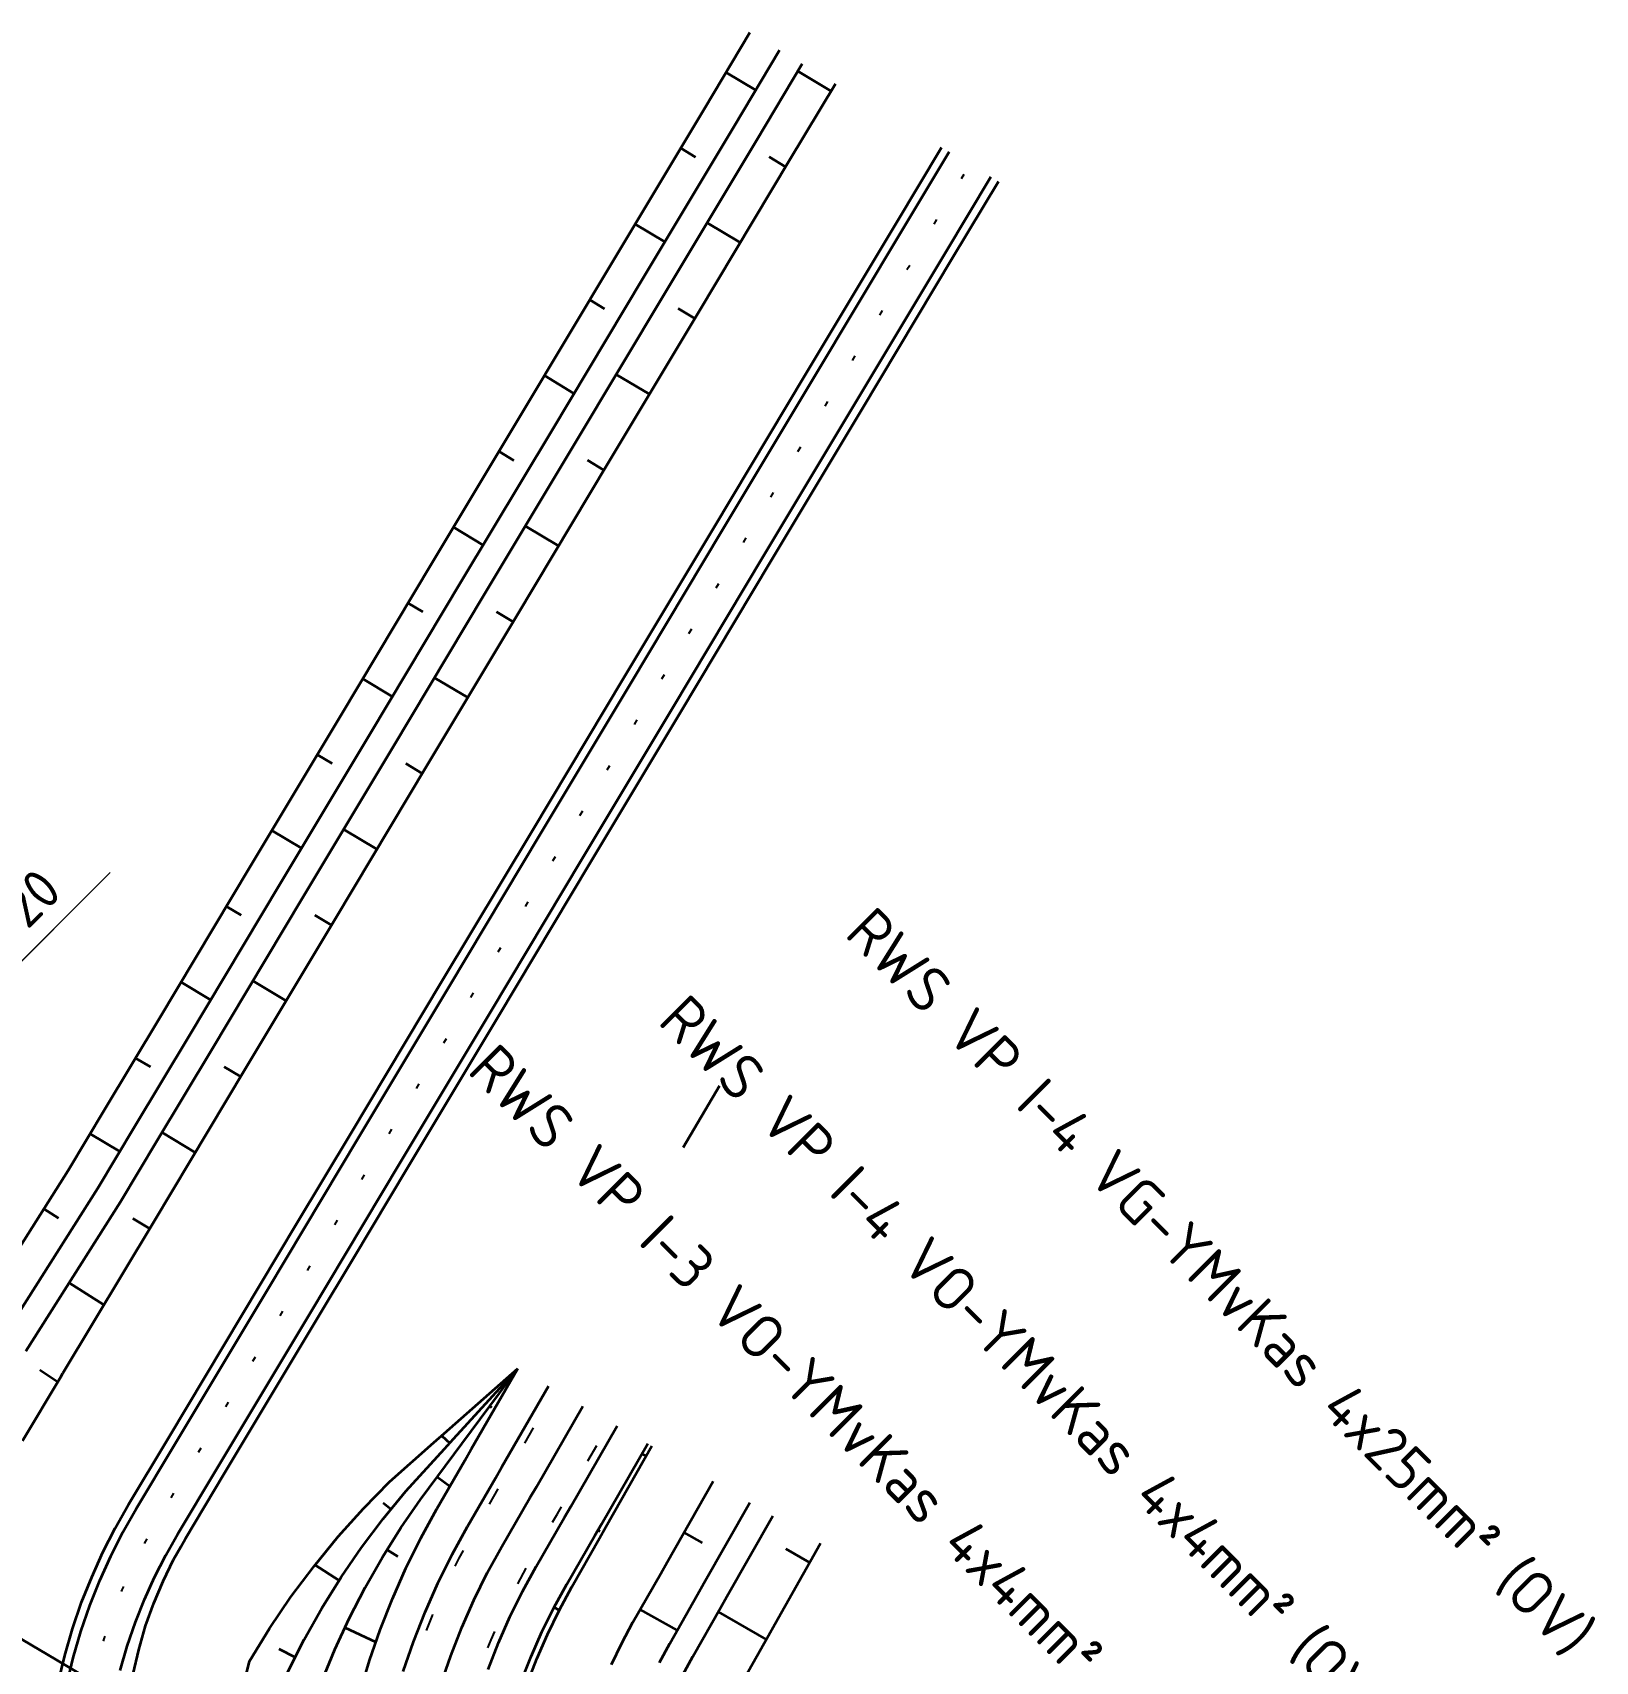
# Model space of a CAD drawing. Header units: metres. Extents: x 134219 to 139080, y 438661 to 444352.
# Drawn here: x 138081.2 to 138169.6, y 439748.1 to 439840.2 of the extents above; entities that cross this region are included whole.
import ezdxf
from ezdxf.enums import TextEntityAlignment as Align

# ---------------------------------------------------------------- set-up
doc = ezdxf.new("R2010")
doc.units = ezdxf.units.M
doc.linetypes.add('13strp', pattern=[4, 1, -3])
doc.linetypes.add('30270strp', pattern=[3, 0.3, -2.7])
for name, color, linetype, lineweight in [('N-WE-AM-AANPIJLING-G', 7, 'Continuous', 18), ('N-WE-KL-ET_LS_OV_KABEL-G', 10, 'KL-LS-OV-N', 35), ('N-WE-KL-ET_LS_OV_KABEL-T25', 7, 'Continuous', 25), ('Utd-ondergr-nw', 8, '13strp', 35)]:
    doc.layers.add(name, color=color, linetype=linetype, lineweight=lineweight)
doc.layers.add('N-WE-KL-ET_LS_OV_ARMATUUR-T25', color=2, linetype='Continuous')
doc.layers.add('Utd-weg-nw', color=8, linetype='Continuous')
doc.styles.add('ISO18', font='NLCS-ISO.ttf')
doc.styles.add('ISO25', font='NLCS-ISO.ttf')
doc.styles.add('NLCS_25', font='NLCS-ISO.ttf', dxfattribs={"height": 2.5})
doc.linetypes.add('KL-LS-OV-N', pattern='A,4,-1,[103,NLCS.SHX,S=0.75,R=0,X=0,Y=0],-1,4,-1.5,["0V",Standard,S=1,R=0,X=0,Y=-0.5],-3', length=14.5)
doc.dimstyles.new('UTD', dxfattribs={"dimtxt": 1.8, "dimasz": 1.8, "dimexe": 0, "dimexo": 0, "dimgap": 0.5, "dimtad": 1, "dimdec": 1, "dimzin": 1, "dimdsep": 46, "dimtxsty": 'ISO18', "dimcen": 2.5, "dimclrd": 256, "dimclre": 256, "dimclrt": 1, "dimadec": 0, "dimazin": 0, "dimtfac": 1, "dimtdec": 1, "dimtmove": 0, "dimatfit": 3, "dimfxl": 0, "dimlwd": -1, "dimlwe": -1, "dimarcsym": 0})

# ---------------------------------------------------------------- blocks, each defined once
blk = doc.blocks.new('SAL-AM_KILOMETRERING-SO (1)')
blk.add_lwpolyline([(10, 0), (19, 0), (37, 0)])
at = {"style": 'ISO25'}
blk.add_text('KM', height=2.25, dxfattribs=at).set_placement((21, 1))
blk.add_attdef('KM', (26, 1), '', height=2.25, dxfattribs=at)

msp = doc.modelspace()

# ---------------------------------------------------------------- linework, layer by layer
at = {"layer": 'N-WE-KL-ET_LS_OV_KABEL-G', "elevation": 0.407, "flags": 128}
msp.add_lwpolyline([(138049.264, 439759.957), (138053.222, 439756.421), (138062.734, 439747.813), (138066.033, 439746.962), (138068.865, 439746.984), (138071.931, 439747.631), (138077.427, 439750.733), (138079.126, 439750.15), (138088.95, 439744.359), (138092.326, 439742.27), (138095.146, 439740.453)], dxfattribs=at)
at = {"layer": 'Utd-ondergr-nw', "linetype": 'Continuous'}
msp.add_line((138120.06, 439780.605), (138117.995, 439777.129), dxfattribs=at)
at = {"layer": 'Utd-ondergr-nw', "linetype": 'Continuous', "flags": 128}
for points in [[(138077.863, 439767.375), (138083.207, 439775.831), (138085.294, 439779.291), (138088.357, 439784.403), (138093.495, 439792.981), (138098.634, 439801.56), (138103.773, 439810.139), (138108.912, 439818.717), (138114.051, 439827.296), (138119.19, 439835.874), (138121.781, 439840.2)], [(138079.536, 439766.373), (138084.88, 439774.829), (138086.967, 439778.289), (138090.029, 439783.401), (138095.168, 439791.979), (138100.307, 439800.558), (138105.446, 439809.137), (138110.585, 439817.715), (138115.724, 439826.294), (138120.863, 439834.872), (138123.454, 439839.198)], [(138080.823, 439765.602), (138086.167, 439774.058), (138088.254, 439777.518), (138091.316, 439782.63), (138096.455, 439791.209), (138101.594, 439799.787), (138106.733, 439808.366), (138111.872, 439816.944), (138117.011, 439825.523), (138122.149, 439834.101), (138124.741, 439838.428)], [(138122.105, 439836.946), (138120.432, 439837.948)], [(138124.495, 439838.017), (138126.369, 439836.895)], [(138080.624, 439760.531), (138082.798, 439764.16), (138082.912, 439764.35), (138088.051, 439772.929), (138090.128, 439776.396), (138093.19, 439781.508), (138098.329, 439790.086), (138103.468, 439798.665), (138108.607, 439807.243), (138113.745, 439815.822), (138118.884, 439824.4), (138124.023, 439832.979), (138126.615, 439837.305)], [(138082.647, 439746.841), (138083.016, 439748.38), (138083.459, 439749.9), (138083.974, 439751.398), (138084.541, 439752.826), (138085.173, 439754.227), (138085.87, 439755.597), (138086.629, 439756.934), (138088.803, 439760.563), (138088.917, 439760.753), (138094.056, 439769.332), (138096.133, 439772.798), (138099.195, 439777.91), (138104.334, 439786.489), (138109.473, 439795.067), (138114.612, 439803.646), (138119.75, 439812.225), (138124.889, 439820.803), (138130.028, 439829.382), (138132.62, 439833.708)], [(138083.135, 439746.736), (138083.5, 439748.252), (138083.936, 439749.749), (138084.442, 439751.224), (138085.001, 439752.631), (138085.624, 439754.011), (138086.31, 439755.36), (138087.058, 439756.677), (138089.232, 439760.306), (138089.346, 439760.496), (138094.485, 439769.075), (138096.562, 439772.541), (138099.624, 439777.653), (138104.763, 439786.232), (138109.902, 439794.81), (138115.04, 439803.389), (138120.179, 439811.968), (138125.318, 439820.546), (138130.457, 439829.125), (138133.049, 439833.451)], [(138118.699, 439833.158), (138117.863, 439833.659)], [(138122.863, 439833.167), (138123.799, 439832.605)], [(138086.158, 439747.546), (138086.557, 439748.918), (138087.021, 439750.269), (138087.533, 439751.558), (138088.104, 439752.822), (138088.732, 439754.058), (138089.417, 439755.264), (138091.591, 439758.893), (138091.705, 439759.083), (138096.844, 439767.662), (138098.921, 439771.128), (138101.983, 439776.24), (138107.122, 439784.819), (138112.261, 439793.397), (138117.4, 439801.976), (138122.538, 439810.554), (138127.677, 439819.133), (138132.816, 439827.712), (138135.408, 439832.038)], [(138086.887, 439747.353), (138087.202, 439748.713), (138087.594, 439750.056), (138088.048, 439751.339), (138088.576, 439752.595), (138089.175, 439753.819), (138089.576, 439754.54), (138089.846, 439755.007), (138092.02, 439758.636), (138092.134, 439758.826), (138097.273, 439767.405), (138099.35, 439770.871), (138102.412, 439775.983), (138107.551, 439784.562), (138112.69, 439793.14), (138117.828, 439801.719), (138122.967, 439810.297), (138128.106, 439818.876), (138133.245, 439827.455), (138135.837, 439831.781)], [(138116.966, 439828.367), (138115.293, 439829.369)], [(138119.356, 439829.438), (138121.23, 439828.316)], [(138113.56, 439824.579), (138112.724, 439825.08)], [(138117.724, 439824.588), (138118.661, 439824.027)], [(138111.827, 439819.789), (138110.154, 439820.791)], [(138114.217, 439820.86), (138116.091, 439819.737)], [(138108.421, 439816), (138107.585, 439816.501)], [(138112.585, 439816.009), (138113.522, 439815.448)], [(138106.688, 439811.21), (138105.015, 439812.212)], [(138109.078, 439812.281), (138110.952, 439811.159)], [(138103.282, 439807.422), (138102.446, 439807.923)], [(138107.446, 439807.431), (138108.383, 439806.87)], [(138101.549, 439802.632), (138099.877, 439803.634)], [(138103.939, 439803.703), (138105.813, 439802.58)], [(138098.143, 439798.843), (138097.307, 439799.344)], [(138102.307, 439798.852), (138103.244, 439798.291)], [(138096.41, 439794.053), (138094.738, 439795.055)], [(138098.801, 439795.124), (138100.674, 439794.002)], [(138093.005, 439790.265), (138092.168, 439790.766)], [(138097.168, 439790.274), (138098.105, 439789.712)], [(138091.271, 439785.474), (138089.599, 439786.476)], [(138093.662, 439786.546), (138095.535, 439785.423)], [(138087.866, 439781.686), (138087.029, 439782.187)], [(138092.029, 439781.695), (138092.966, 439781.134)], [(138086.126, 439776.894), (138084.456, 439777.9)], [(138088.523, 439777.967), (138090.395, 439776.842)], [(138082.656, 439773.134), (138081.827, 439773.647)], [(138086.875, 439773.113), (138087.816, 439772.537)], [(138083.263, 439769.463), (138085.228, 439768.216)], [(138081.603, 439764.556), (138082.624, 439763.869)], [(138093.067, 439722.635), (138092.992, 439722.952), (138092.551, 439725.02), (138092.196, 439727.104), (138091.929, 439729.202), (138091.749, 439731.309), (138091.669, 439732.993), (138091.658, 439733.421), (138091.654, 439735.536), (138091.738, 439737.648), (138091.911, 439739.756), (138092.171, 439741.854), (138092.518, 439743.94), (138092.951, 439746.009), (138093.471, 439748.059), (138094.609, 439749.914), (138095.815, 439751.698), (138097.119, 439753.449), (138098.486, 439755.121), (138099.912, 439756.71), (138101.393, 439758.216), (138103.899, 439760.43), (138104.482, 439760.944), (138108.646, 439764.621)], [(138095.141, 439723.642), (138094.761, 439725.443), (138094.422, 439727.435), (138094.167, 439729.44), (138093.995, 439731.453), (138093.918, 439733.063), (138093.907, 439733.472), (138093.904, 439735.493), (138093.984, 439737.512), (138094.149, 439739.526), (138094.397, 439741.531), (138094.729, 439743.524), (138095.143, 439745.502), (138095.64, 439747.461), (138096.566, 439749.285), (138097.563, 439751.055), (138098.654, 439752.809), (138099.812, 439754.5), (138101.034, 439756.125), (138102.317, 439757.683), (138104.504, 439760.081), (138105.013, 439760.638), (138108.646, 439764.621)], [(138097.568, 439746.929), (138098.306, 439748.726), (138099.117, 439750.484), (138100.019, 439752.239), (138100.991, 439753.948), (138102.032, 439755.605), (138103.139, 439757.209), (138105.042, 439759.771), (138105.485, 439760.366), (138108.646, 439764.621)], [(138099.737, 439746.331), (138100.264, 439748.098), (138100.864, 439749.841), (138101.554, 439751.599), (138102.318, 439753.327), (138103.155, 439755.02), (138104.064, 439756.676), (138105.647, 439759.422), (138106.016, 439760.06), (138108.646, 439764.621)], [(138108.14, 439764.123), (138108.168, 439764.097)], [(138102.168, 439747.486), (138102.741, 439749.15), (138103.4, 439750.829), (138104.129, 439752.479), (138104.929, 439754.095), (138105.796, 439755.677), (138107.38, 439758.422), (138107.748, 439759.061), (138110.379, 439763.622)], [(138104.311, 439746.798), (138104.853, 439748.374), (138105.476, 439749.963), (138106.167, 439751.525), (138106.924, 439753.056), (138107.745, 439754.552), (138109.329, 439757.298), (138109.697, 439757.937), (138112.328, 439762.498)], [(138107.186, 439762.397), (138107.062, 439762.489)], [(138106.965, 439747.597), (138107.553, 439749.097), (138108.205, 439750.571), (138108.919, 439752.016), (138109.694, 439753.428), (138111.278, 439756.174), (138111.646, 439756.812), (138114.277, 439761.374)], [(138104.341, 439760.82), (138104.798, 439760.403)], [(138108.842, 439746.907), (138109.399, 439748.328), (138110.016, 439749.723), (138110.693, 439751.091), (138111.427, 439752.429), (138113.01, 439755.175), (138113.379, 439755.813), (138116.01, 439760.375)], [(138109.184, 439746.781), (138109.723, 439748.193), (138110.322, 439749.58), (138110.981, 439750.941), (138111.699, 439752.272), (138113.266, 439755.027), (138113.631, 439755.668), (138116.238, 439760.243)], [(138115.908, 439759.664), (138115.676, 439759.796)], [(138104.795, 439757.944), (138104.08, 439758.475)], [(138113.945, 439747.884), (138114.529, 439749.092), (138115.164, 439750.273), (138116.731, 439753.029), (138117.096, 439753.669), (138119.702, 439758.245)], [(138101.031, 439757.03), (138101.479, 439756.666)], [(138116.657, 439747.983), (138117.243, 439749.074), (138118.81, 439751.83), (138119.175, 439752.47), (138121.781, 439757.046)], [(138117.987, 439747.289), (138118.542, 439748.325), (138120.109, 439751.08), (138120.474, 439751.721), (138123.081, 439756.296)], [(138113.305, 439755.392), (138113.178, 439755.465)], [(138119.098, 439754.759), (138118.055, 439755.353)], [(138121.274, 439746.75), (138122.831, 439749.51), (138123.191, 439750.154), (138125.766, 439754.748)], [(138101.855, 439753.986), (138101.249, 439754.357)], [(138123.802, 439754.423), (138125.153, 439753.654)], [(138097.169, 439753.511), (138098.54, 439752.625)], [(138110.99, 439750.957), (138110.701, 439751.106)], [(138117.667, 439749.82), (138115.574, 439750.994)], [(138119.977, 439750.848), (138122.706, 439749.29)], [(138100.622, 439749.137), (138098.875, 439749.96)], [(138095.123, 439748.756), (138096.06, 439748.288)]]:
    msp.add_lwpolyline(points, dxfattribs=at)
at = {"layer": 'Utd-weg-nw', "linetype": '30270strp', "flags": 128}
msp.add_lwpolyline([(138112.198, 439700.359), (138109.328, 439702.933), (138106.457, 439705.506), (138104.752, 439707.034), (138097.306, 439713.709), (138094.21, 439716.485), (138093.098, 439717.532), (138092.038, 439718.631), (138091.033, 439719.781), (138090.085, 439720.979), (138089.215, 439722.194), (138088.404, 439723.448), (138087.654, 439724.74), (138086.966, 439726.066), (138086.342, 439727.424), (138085.783, 439728.809), (138085.291, 439730.22), (138084.915, 439731.475), (138084.867, 439731.652), (138084.511, 439733.103), (138084.225, 439734.569), (138084.009, 439736.047), (138083.863, 439737.534), (138083.794, 439738.83), (138083.788, 439739.026), (138083.785, 439740.52), (138083.853, 439742.012), (138083.991, 439743.5), (138084.2, 439744.979), (138084.437, 439746.243), (138084.48, 439746.447), (138084.829, 439747.899), (138085.246, 439749.334), (138085.732, 439750.746), (138086.267, 439752.094), (138086.864, 439753.416), (138087.521, 439754.709), (138088.237, 439755.97), (138090.412, 439759.599), (138090.526, 439759.79), (138095.664, 439768.368), (138097.741, 439771.835), (138100.803, 439776.947), (138105.942, 439785.525), (138111.081, 439794.104), (138116.22, 439802.682), (138121.359, 439811.261), (138126.498, 439819.84), (138131.637, 439828.418), (138134.228, 439832.744)], dxfattribs=at)
at = {"layer": 'Utd-weg-nw', "linetype": '13strp', "flags": 128}
for points in [[(138127.381, 439691.893), (138123.657, 439695.23), (138123.208, 439695.632), (138116.21, 439701.904), (138114.497, 439703.439), (138113.32, 439704.536), (138112.185, 439705.677), (138111.096, 439706.861), (138110.053, 439708.087), (138109.968, 439708.19), (138109.057, 439709.351), (138108.036, 439710.761), (138107.074, 439712.213), (138106.174, 439713.704), (138105.336, 439715.231), (138104.563, 439716.791), (138103.855, 439718.383), (138103.215, 439720.002), (138102.642, 439721.647), (138102.138, 439723.314), (138101.704, 439725), (138101.341, 439726.704), (138101.049, 439728.421), (138100.829, 439730.148), (138100.681, 439731.883), (138100.615, 439733.271), (138100.605, 439733.623), (138100.602, 439735.365), (138100.672, 439737.105), (138100.814, 439738.841), (138101.028, 439740.569), (138101.314, 439742.287), (138101.671, 439743.991), (138102.099, 439745.68), (138102.597, 439747.348), (138103.164, 439748.995), (138103.815, 439750.656), (138104.537, 439752.288), (138105.328, 439753.887), (138106.186, 439755.452), (138107.77, 439758.198), (138108.138, 439758.836), (138110.769, 439763.397)], [(138129.783, 439694.573), (138126.06, 439697.911), (138125.61, 439698.313), (138118.613, 439704.585), (138116.9, 439706.12), (138115.824, 439707.122), (138114.787, 439708.165), (138113.791, 439709.248), (138112.838, 439710.367), (138112.761, 439710.462), (138111.929, 439711.523), (138110.995, 439712.812), (138110.116, 439714.139), (138109.293, 439715.501), (138108.528, 439716.896), (138107.821, 439718.322), (138107.174, 439719.776), (138106.589, 439721.256), (138106.066, 439722.759), (138105.605, 439724.283), (138105.209, 439725.824), (138104.877, 439727.381), (138104.61, 439728.95), (138104.409, 439730.529), (138104.274, 439732.115), (138104.213, 439733.383), (138104.204, 439733.705), (138104.202, 439735.296), (138104.265, 439736.886), (138104.395, 439738.473), (138104.591, 439740.052), (138104.852, 439741.622), (138105.178, 439743.18), (138105.569, 439744.723), (138106.024, 439746.248), (138106.542, 439747.753), (138107.138, 439749.271), (138107.797, 439750.762), (138108.52, 439752.224), (138109.304, 439753.653), (138110.888, 439756.399), (138111.256, 439757.037), (138113.887, 439761.599)]]:
    msp.add_lwpolyline(points, dxfattribs=at)

# ---------------------------------------------------------------- block references
at = {"layer": 'N-WE-AM-AANPIJLING-G'}
ref = msp.add_blockref('SAL-AM_KILOMETRERING-SO (1)', (138059.43, 439766.515), dxfattribs=dict(at, rotation=44.99884726027558))
ref.add_attrib('KM', '78.820', (138077.108, 439785.607), dxfattribs={"layer": 'N-WE-KL-ET_LS_OV_ARMATUUR-T25', "height": 2.25, "rotation": 44.99885, "style": 'ISO25'})

# ---------------------------------------------------------------- texts
at = {"layer": 'N-WE-KL-ET_LS_OV_KABEL-T25', "style": 'NLCS_25'}
for s, p in [('RWS VP I-4 VG-YMvKas 4x25mm² (OV)', (138168.906, 439749.059)), ('RWS VP I-4 VO-YMvKas 4x4mm² (OV)', (138157.247, 439745.203)), ('RWS VP I-3 VO-YMvKas 4x4mm² (OV)', (138146.388, 439742.498))]:
    msp.add_text(s, height=2.5, rotation=314.99885, dxfattribs=at).set_placement(p, align=Align.MIDDLE_RIGHT)

# ---------------------------------------------------------------- leaders
at = {"layer": 'N-WE-AM-AANPIJLING-G'}
msp.add_leader([(138066.501, 439773.586), (138085.593, 439792.678)], dimstyle='UTD', override={"dimasz": 3.5, "dimfxl": 0}, dxfattribs=at)

doc.saveas('drawing.dxf')
